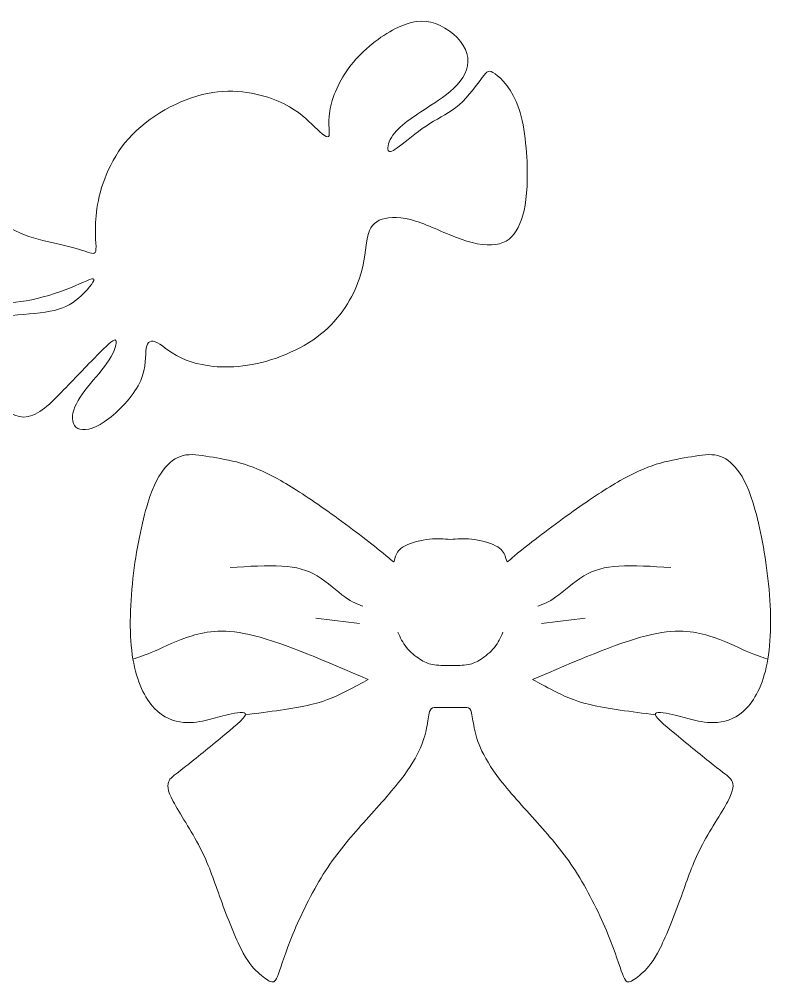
# Model space of a CAD drawing. Header units: centimetres. Extents: x -64 to 64, y -41 to 41.
# Drawn here: x 60.33 to 64.44, y -5.75 to -0.48 of the extents above; entities that cross this region are included whole.
import ezdxf

# ---------------------------------------------------------------- set-up
doc = ezdxf.new("R2010")
doc.units = ezdxf.units.CM
doc.header["$MEASUREMENT"] = 0
doc.layers.add('layer 1', color=7, linetype='Continuous')

msp = doc.modelspace()

# ---------------------------------------------------------------- linework, layer by layer
at = {"layer": 'layer 1', "color": 242, "lineweight": 9}
for points, knots in [([(60.92339, -1.13441), (61.03174, -1.01295), (61.20072, -0.91763), (61.35476, -0.88681), (61.35476, -0.88681), (61.5088, -0.856), (61.64799, -0.8896), (61.74146, -0.92931), (61.74146, -0.92931), (61.83494, -0.96901), (61.88279, -1.01483), (61.92542, -1.05564), (61.92542, -1.05564), (61.96803, -1.09645), (62.00542, -1.13225), (62.01639, -1.12287), (62.01639, -1.12287), (62.02746, -1.11349), (62.012, -1.05884), (62.02363, -0.98431), (62.02363, -0.98431), (62.03526, -0.90976), (62.07392, -0.8152), (62.14026, -0.73131), (62.14026, -0.73131), (62.20667, -0.64741), (62.30078, -0.57413), (62.38234, -0.53265), (62.38234, -0.53265), (62.4639, -0.49119), (62.53288, -0.48151), (62.6016, -0.50545), (62.6016, -0.50545), (62.67035, -0.52945), (62.73878, -0.58701), (62.76551, -0.64649), (62.76551, -0.64649), (62.79224, -0.70599), (62.77732, -0.76735), (62.73668, -0.82016), (62.73668, -0.82016), (62.6961, -0.87293), (62.62992, -0.91712), (62.57667, -0.95189), (62.57667, -0.95189), (62.5235, -0.98665), (62.48332, -1.01191), (62.44726, -1.03919), (62.44726, -1.03919), (62.41124, -1.06643), (62.37928, -1.09565), (62.36063, -1.12759), (62.36063, -1.12759), (62.34202, -1.15957), (62.33663, -1.19427), (62.34598, -1.2032), (62.34598, -1.2032), (62.35535, -1.21219), (62.37946, -1.19541), (62.41946, -1.16403), (62.41946, -1.16403), (62.45948, -1.1326), (62.51551, -1.08655), (62.57071, -1.05175), (62.57071, -1.05175), (62.62595, -1.01697), (62.68043, -0.9934), (62.73135, -0.94853), (62.73135, -0.94853), (62.78235, -0.90365), (62.82972, -0.83748), (62.8574, -0.80028), (62.8574, -0.80028), (62.88512, -0.76301), (62.89311, -0.75467), (62.92722, -0.77937), (62.92722, -0.77937), (62.96136, -0.80411), (63.02162, -0.8618), (63.05752, -0.96993), (63.05752, -0.96993), (63.09348, -1.07811), (63.1051, -1.23663), (63.10351, -1.35268), (63.10351, -1.35268), (63.10196, -1.46879), (63.08731, -1.54241), (63.06306, -1.59891), (63.06306, -1.59891), (63.03884, -1.65543), (63.00507, -1.69485), (62.95142, -1.70927), (62.95142, -1.70927), (62.8978, -1.72363), (62.82426, -1.71304), (62.74219, -1.68425), (62.74219, -1.68425), (62.66018, -1.65552), (62.56955, -1.6086), (62.49271, -1.58483), (62.49271, -1.58483), (62.41588, -1.56105), (62.35271, -1.5604), (62.30924, -1.57455), (62.30924, -1.57455), (62.26583, -1.58873), (62.242, -1.61779), (62.22992, -1.67201), (62.22992, -1.67201), (62.2179, -1.7262), (62.21759, -1.80561), (62.18406, -1.90303), (62.18406, -1.90303), (62.15058, -2.00047), (62.08384, -2.11596), (61.97374, -2.20384), (61.97374, -2.20384), (61.86374, -2.29173), (61.7103, -2.35204), (61.57432, -2.37332), (61.57432, -2.37332), (61.43846, -2.3946), (61.31992, -2.37681), (61.23882, -2.34496), (61.23882, -2.34496), (61.15775, -2.31316), (61.11395, -2.26725), (61.08098, -2.24968), (61.08098, -2.24968), (61.04804, -2.23207), (61.02588, -2.24265), (61.01955, -2.28052), (61.01955, -2.28052), (61.01326, -2.31832), (61.02284, -2.38325), (60.98982, -2.45729), (60.98982, -2.45729), (60.9568, -2.53132), (60.88127, -2.61436), (60.81515, -2.66464), (60.81515, -2.66464), (60.74906, -2.71496), (60.69247, -2.73244), (60.65764, -2.72304), (60.65764, -2.72304), (60.62286, -2.7136), (60.60983, -2.67727), (60.61906, -2.63432), (60.61906, -2.63432), (60.62832, -2.59132), (60.6598, -2.54183), (60.69939, -2.49208), (60.69939, -2.49208), (60.73903, -2.44237), (60.78684, -2.39244), (60.81732, -2.34391), (60.81732, -2.34391), (60.84784, -2.29541), (60.8611, -2.24836), (60.8537, -2.23731), (60.8537, -2.23731), (60.84639, -2.22624), (60.8184, -2.25132), (60.7696, -2.30021), (60.7696, -2.30021), (60.7208, -2.34909), (60.6511, -2.42189), (60.58144, -2.49464), (60.58144, -2.49464), (60.51179, -2.56739), (60.44208, -2.64019), (60.37516, -2.65383), (60.37516, -2.65383), (60.30828, -2.66752), (60.24423, -2.62209), (60.19092, -2.55912), (60.19092, -2.55912), (60.13762, -2.49615), (60.09515, -2.41563), (60.07127, -2.34695), (60.07127, -2.34695), (60.04739, -2.27825), (60.04208, -2.22131), (60.04336, -2.18873), (60.04336, -2.18873), (60.04474, -2.15616), (60.05272, -2.14781), (60.08707, -2.13687), (60.08707, -2.13687), (60.12146, -2.12596), (60.18224, -2.1124), (60.25836, -2.1036), (60.25836, -2.1036), (60.33454, -2.09483), (60.4261, -2.09085), (60.49402, -2.07816), (60.49402, -2.07816), (60.56192, -2.06547), (60.60624, -2.0442), (60.65022, -2.00659), (60.65022, -2.00659), (60.69418, -1.96897), (60.73784, -1.91507), (60.73347, -1.90293), (60.73347, -1.90293), (60.72914, -1.89084), (60.67687, -1.92051), (60.60516, -1.94953), (60.60516, -1.94953), (60.53354, -1.97856), (60.4426, -2.00699), (60.36346, -2.02093), (60.36346, -2.02093), (60.28435, -2.03484), (60.2172, -2.03427), (60.17036, -2.03533), (60.17036, -2.03533), (60.12358, -2.03635), (60.09718, -2.03891), (60.07344, -2.02621), (60.07344, -2.02621), (60.04982, -2.01352), (60.0288, -1.98545), (60.01632, -1.92769), (60.01632, -1.92769), (60.0039, -1.86997), (60.00002, -1.78248), (60.00154, -1.71425), (60.00154, -1.71425), (60.00315, -1.64603), (60.01026, -1.59697), (60.0341, -1.57001), (60.0341, -1.57001), (60.05792, -1.54304), (60.0985, -1.53805), (60.14979, -1.55733), (60.14979, -1.55733), (60.20114, -1.57659), (60.26315, -1.61997), (60.32888, -1.64911), (60.32888, -1.64911), (60.3947, -1.67824), (60.46427, -1.69299), (60.52771, -1.70791), (60.52771, -1.70791), (60.59115, -1.72283), (60.64844, -1.73784), (60.68634, -1.75027), (60.68634, -1.75027), (60.72432, -1.76269), (60.74287, -1.77249), (60.74519, -1.73883), (60.74519, -1.73883), (60.74755, -1.70521), (60.73359, -1.62813), (60.7505, -1.51581), (60.7505, -1.51581), (60.76746, -1.40344), (60.81508, -1.25583), (60.92339, -1.13441)], [0, 0, 0, 0, 0.0151515, 0.0151515, 0.0151515, 0.0151515, 0.030303, 0.030303, 0.030303, 0.030303, 0.0454545, 0.0454545, 0.0454545, 0.0454545, 0.0606061, 0.0606061, 0.0606061, 0.0606061, 0.0757576, 0.0757576, 0.0757576, 0.0757576, 0.0909091, 0.0909091, 0.0909091, 0.0909091, 0.1060606, 0.1060606, 0.1060606, 0.1060606, 0.1212121, 0.1212121, 0.1212121, 0.1212121, 0.1363636, 0.1363636, 0.1363636, 0.1363636, 0.1515152, 0.1515152, 0.1515152, 0.1515152, 0.1666667, 0.1666667, 0.1666667, 0.1666667, 0.1818182, 0.1818182, 0.1818182, 0.1818182, 0.1969697, 0.1969697, 0.1969697, 0.1969697, 0.2121212, 0.2121212, 0.2121212, 0.2121212, 0.2272727, 0.2272727, 0.2272727, 0.2272727, 0.2424242, 0.2424242, 0.2424242, 0.2424242, 0.2575758, 0.2575758, 0.2575758, 0.2575758, 0.2727273, 0.2727273, 0.2727273, 0.2727273, 0.2878788, 0.2878788, 0.2878788, 0.2878788, 0.3030303, 0.3030303, 0.3030303, 0.3030303, 0.3181818, 0.3181818, 0.3181818, 0.3181818, 0.3333333, 0.3333333, 0.3333333, 0.3333333, 0.3484848, 0.3484848, 0.3484848, 0.3484848, 0.3636364, 0.3636364, 0.3636364, 0.3636364, 0.3787879, 0.3787879, 0.3787879, 0.3787879, 0.3939394, 0.3939394, 0.3939394, 0.3939394, 0.4090909, 0.4090909, 0.4090909, 0.4090909, 0.4242424, 0.4242424, 0.4242424, 0.4242424, 0.4393939, 0.4393939, 0.4393939, 0.4393939, 0.4545455, 0.4545455, 0.4545455, 0.4545455, 0.469697, 0.469697, 0.469697, 0.469697, 0.4848485, 0.4848485, 0.4848485, 0.4848485, 0.5, 0.5, 0.5, 0.5, 0.5151515, 0.5151515, 0.5151515, 0.5151515, 0.530303, 0.530303, 0.530303, 0.530303, 0.5454545, 0.5454545, 0.5454545, 0.5454545, 0.5606061, 0.5606061, 0.5606061, 0.5606061, 0.5757576, 0.5757576, 0.5757576, 0.5757576, 0.5909091, 0.5909091, 0.5909091, 0.5909091, 0.6060606, 0.6060606, 0.6060606, 0.6060606, 0.6212121, 0.6212121, 0.6212121, 0.6212121, 0.6363636, 0.6363636, 0.6363636, 0.6363636, 0.6515152, 0.6515152, 0.6515152, 0.6515152, 0.6666667, 0.6666667, 0.6666667, 0.6666667, 0.6818182, 0.6818182, 0.6818182, 0.6818182, 0.6969697, 0.6969697, 0.6969697, 0.6969697, 0.7121212, 0.7121212, 0.7121212, 0.7121212, 0.7272727, 0.7272727, 0.7272727, 0.7272727, 0.7424242, 0.7424242, 0.7424242, 0.7424242, 0.7575758, 0.7575758, 0.7575758, 0.7575758, 0.7727273, 0.7727273, 0.7727273, 0.7727273, 0.7878788, 0.7878788, 0.7878788, 0.7878788, 0.8030303, 0.8030303, 0.8030303, 0.8030303, 0.8181818, 0.8181818, 0.8181818, 0.8181818, 0.8333333, 0.8333333, 0.8333333, 0.8333333, 0.8484848, 0.8484848, 0.8484848, 0.8484848, 0.8636364, 0.8636364, 0.8636364, 0.8636364, 0.8787879, 0.8787879, 0.8787879, 0.8787879, 0.8939394, 0.8939394, 0.8939394, 0.8939394, 0.9090909, 0.9090909, 0.9090909, 0.9090909, 0.9242424, 0.9242424, 0.9242424, 0.9242424, 0.9393939, 0.9393939, 0.9393939, 0.9393939, 0.9545455, 0.9545455, 0.9545455, 0.9545455, 0.969697, 0.969697, 0.969697, 0.969697, 1, 1, 1, 1]), ([(62.68329, -4.24432), (62.65459, -4.24432), (62.62591, -4.24432), (62.60678, -4.24432), (62.60678, -4.24432), (62.58765, -4.24432), (62.57809, -4.24432), (62.57171, -4.26026), (62.57171, -4.26026), (62.56533, -4.2762), (62.56214, -4.30807), (62.55577, -4.34314), (62.55577, -4.34314), (62.54939, -4.37821), (62.53983, -4.41647), (62.51909, -4.4643), (62.51909, -4.4643), (62.49837, -4.51213), (62.46649, -4.56952), (62.4091, -4.64286), (62.4091, -4.64286), (62.3517, -4.71619), (62.26882, -4.80545), (62.19388, -4.88996), (62.19388, -4.88996), (62.11897, -4.97444), (62.05201, -5.05413), (61.98824, -5.15616), (61.98824, -5.15616), (61.92447, -5.25819), (61.86391, -5.38252), (61.82246, -5.48297), (61.82246, -5.48297), (61.78101, -5.5834), (61.75869, -5.65992), (61.74274, -5.70137), (61.74274, -5.70137), (61.7268, -5.74282), (61.71724, -5.74918), (61.69969, -5.7428), (61.69969, -5.7428), (61.68216, -5.73643), (61.65666, -5.71732), (61.62954, -5.69181), (61.62954, -5.69181), (61.60245, -5.6663), (61.57378, -5.63442), (61.5371, -5.56108), (61.5371, -5.56108), (61.50044, -5.48774), (61.4558, -5.37298), (61.42073, -5.27574), (61.42073, -5.27574), (61.38565, -5.17848), (61.36015, -5.09879), (61.3139, -5.00951), (61.3139, -5.00951), (61.26768, -4.92024), (61.20074, -4.82139), (61.16725, -4.75762), (61.16725, -4.75762), (61.13379, -4.69385), (61.13379, -4.66518), (61.14493, -4.64446), (61.14493, -4.64446), (61.1561, -4.62373), (61.17842, -4.61097), (61.22784, -4.57271), (61.22784, -4.57271), (61.27727, -4.53445), (61.35377, -4.47068), (61.42392, -4.41329), (61.42392, -4.41329), (61.49406, -4.35589), (61.55781, -4.3049), (61.56258, -4.28418), (61.56258, -4.28418), (61.56738, -4.26345), (61.51319, -4.27301), (61.47014, -4.28258), (61.47014, -4.28258), (61.42711, -4.29215), (61.39522, -4.30171), (61.35696, -4.31128), (61.35696, -4.31128), (61.3187, -4.32084), (61.27406, -4.33039), (61.22304, -4.32561), (61.22304, -4.32561), (61.17203, -4.32082), (61.11465, -4.30171), (61.06364, -4.24751), (61.06364, -4.24751), (61.01262, -4.1933), (60.96798, -4.10402), (60.94725, -3.97969), (60.94725, -3.97969), (60.92653, -3.85534), (60.92972, -3.69592), (60.94725, -3.5397), (60.94725, -3.5397), (60.9648, -3.38347), (60.99668, -3.23044), (61.02857, -3.12683), (61.02857, -3.12683), (61.06045, -3.02319), (61.09233, -2.96898), (61.1258, -2.93072), (61.1258, -2.93072), (61.15929, -2.89246), (61.19435, -2.87016), (61.23738, -2.86379), (61.23738, -2.86379), (61.28043, -2.85741), (61.33145, -2.86697), (61.38565, -2.87654), (61.38565, -2.87654), (61.43986, -2.8861), (61.49725, -2.89565), (61.55783, -2.91478), (61.55783, -2.91478), (61.61842, -2.93391), (61.68216, -2.96261), (61.7555, -3.00406), (61.7555, -3.00406), (61.82883, -3.04551), (61.91171, -3.09971), (62.01214, -3.17146), (62.01214, -3.17146), (62.11259, -3.24319), (62.23054, -3.33245), (62.29431, -3.38347), (62.29431, -3.38347), (62.35808, -3.43448), (62.36765, -3.44724), (62.37242, -3.44724), (62.37242, -3.44724), (62.37721, -3.44724), (62.37721, -3.43448), (62.38359, -3.41696), (62.38359, -3.41696), (62.38997, -3.39941), (62.40272, -3.37709), (62.43619, -3.35956), (62.43619, -3.35956), (62.46968, -3.34202), (62.52388, -3.32926), (62.56852, -3.32449), (62.56852, -3.32449), (62.61316, -3.3197), (62.64821, -3.32289), (62.68329, -3.32607), (62.68329, -3.32607), (62.71836, -3.32289), (62.75341, -3.3197), (62.79805, -3.32449), (62.79805, -3.32449), (62.84269, -3.32926), (62.89689, -3.34202), (62.93038, -3.35956), (62.93038, -3.35956), (62.96385, -3.37709), (62.97661, -3.39941), (62.98298, -3.41696), (62.98298, -3.41696), (62.98936, -3.43448), (62.98936, -3.44724), (62.99415, -3.44724), (62.99415, -3.44724), (62.99893, -3.44724), (63.00849, -3.43448), (63.07226, -3.38347), (63.07226, -3.38347), (63.13603, -3.33245), (63.25398, -3.24319), (63.35443, -3.17146), (63.35443, -3.17146), (63.45486, -3.09971), (63.53774, -3.04551), (63.61107, -3.00406), (63.61107, -3.00406), (63.68441, -2.96261), (63.74816, -2.93391), (63.80874, -2.91478), (63.80874, -2.91478), (63.86932, -2.89565), (63.92671, -2.8861), (63.98092, -2.87654), (63.98092, -2.87654), (64.03512, -2.86697), (64.08614, -2.85741), (64.12919, -2.86379), (64.12919, -2.86379), (64.17223, -2.87016), (64.20728, -2.89246), (64.24077, -2.93072), (64.24077, -2.93072), (64.27424, -2.96898), (64.30612, -3.02319), (64.33801, -3.12683), (64.33801, -3.12683), (64.36989, -3.23044), (64.40178, -3.38347), (64.41932, -3.5397), (64.41932, -3.5397), (64.43685, -3.69592), (64.44004, -3.85534), (64.41932, -3.97969), (64.41932, -3.97969), (64.39859, -4.10402), (64.35395, -4.1933), (64.30293, -4.24751), (64.30293, -4.24751), (64.25192, -4.30171), (64.19455, -4.32082), (64.14353, -4.32561), (64.14353, -4.32561), (64.09251, -4.33039), (64.04788, -4.32084), (64.00961, -4.31128), (64.00961, -4.31128), (63.97135, -4.30171), (63.93947, -4.29215), (63.89643, -4.28258), (63.89643, -4.28258), (63.85338, -4.27301), (63.79919, -4.26345), (63.80399, -4.28418), (63.80399, -4.28418), (63.80876, -4.3049), (63.87251, -4.35589), (63.94265, -4.41329), (63.94265, -4.41329), (64.0128, -4.47068), (64.0893, -4.53445), (64.13874, -4.57271), (64.13874, -4.57271), (64.18815, -4.61097), (64.21047, -4.62373), (64.22164, -4.64446), (64.22164, -4.64446), (64.23279, -4.66518), (64.23279, -4.69385), (64.19932, -4.75762), (64.19932, -4.75762), (64.16583, -4.82139), (64.09889, -4.92024), (64.05267, -5.00951), (64.05267, -5.00951), (64.00642, -5.09879), (63.98092, -5.17848), (63.94584, -5.27574), (63.94584, -5.27574), (63.91077, -5.37298), (63.86613, -5.48774), (63.82947, -5.56108), (63.82947, -5.56108), (63.7928, -5.63442), (63.76412, -5.6663), (63.73703, -5.69181), (63.73703, -5.69181), (63.70992, -5.71732), (63.68441, -5.73643), (63.66688, -5.7428), (63.66688, -5.7428), (63.64933, -5.74918), (63.63977, -5.74282), (63.62383, -5.70137), (63.62383, -5.70137), (63.60788, -5.65992), (63.58556, -5.5834), (63.54411, -5.48297), (63.54411, -5.48297), (63.50266, -5.38252), (63.4421, -5.25819), (63.37833, -5.15616), (63.37833, -5.15616), (63.31456, -5.05413), (63.24761, -4.97444), (63.17269, -4.88996), (63.17269, -4.88996), (63.09775, -4.80545), (63.01487, -4.71619), (62.95747, -4.64286), (62.95747, -4.64286), (62.90008, -4.56952), (62.8682, -4.51213), (62.84748, -4.4643), (62.84748, -4.4643), (62.82675, -4.41647), (62.81718, -4.37821), (62.8108, -4.34314), (62.8108, -4.34314), (62.80443, -4.30807), (62.80124, -4.2762), (62.79486, -4.26026), (62.79486, -4.26026), (62.78848, -4.24432), (62.77892, -4.24432), (62.75979, -4.24432), (62.75979, -4.24432), (62.74066, -4.24432), (62.71198, -4.24432), (62.68329, -4.24432)], [0, 0, 0, 0, 0.012987, 0.012987, 0.012987, 0.012987, 0.025974, 0.025974, 0.025974, 0.025974, 0.038961, 0.038961, 0.038961, 0.038961, 0.0519481, 0.0519481, 0.0519481, 0.0519481, 0.0649351, 0.0649351, 0.0649351, 0.0649351, 0.0779221, 0.0779221, 0.0779221, 0.0779221, 0.0909091, 0.0909091, 0.0909091, 0.0909091, 0.1038961, 0.1038961, 0.1038961, 0.1038961, 0.1168831, 0.1168831, 0.1168831, 0.1168831, 0.1298701, 0.1298701, 0.1298701, 0.1298701, 0.1428571, 0.1428571, 0.1428571, 0.1428571, 0.1558442, 0.1558442, 0.1558442, 0.1558442, 0.1688312, 0.1688312, 0.1688312, 0.1688312, 0.1818182, 0.1818182, 0.1818182, 0.1818182, 0.1948052, 0.1948052, 0.1948052, 0.1948052, 0.2077922, 0.2077922, 0.2077922, 0.2077922, 0.2207792, 0.2207792, 0.2207792, 0.2207792, 0.2337662, 0.2337662, 0.2337662, 0.2337662, 0.2467532, 0.2467532, 0.2467532, 0.2467532, 0.2597403, 0.2597403, 0.2597403, 0.2597403, 0.2727273, 0.2727273, 0.2727273, 0.2727273, 0.2857143, 0.2857143, 0.2857143, 0.2857143, 0.2987013, 0.2987013, 0.2987013, 0.2987013, 0.3116883, 0.3116883, 0.3116883, 0.3116883, 0.3246753, 0.3246753, 0.3246753, 0.3246753, 0.3376623, 0.3376623, 0.3376623, 0.3376623, 0.3506494, 0.3506494, 0.3506494, 0.3506494, 0.3636364, 0.3636364, 0.3636364, 0.3636364, 0.3766234, 0.3766234, 0.3766234, 0.3766234, 0.3896104, 0.3896104, 0.3896104, 0.3896104, 0.4025974, 0.4025974, 0.4025974, 0.4025974, 0.4155844, 0.4155844, 0.4155844, 0.4155844, 0.4285714, 0.4285714, 0.4285714, 0.4285714, 0.4415584, 0.4415584, 0.4415584, 0.4415584, 0.4545455, 0.4545455, 0.4545455, 0.4545455, 0.4675325, 0.4675325, 0.4675325, 0.4675325, 0.4805195, 0.4805195, 0.4805195, 0.4805195, 0.4935065, 0.4935065, 0.4935065, 0.4935065, 0.5064935, 0.5064935, 0.5064935, 0.5064935, 0.5194805, 0.5194805, 0.5194805, 0.5194805, 0.5324675, 0.5324675, 0.5324675, 0.5324675, 0.5454545, 0.5454545, 0.5454545, 0.5454545, 0.5584416, 0.5584416, 0.5584416, 0.5584416, 0.5714286, 0.5714286, 0.5714286, 0.5714286, 0.5844156, 0.5844156, 0.5844156, 0.5844156, 0.5974026, 0.5974026, 0.5974026, 0.5974026, 0.6103896, 0.6103896, 0.6103896, 0.6103896, 0.6233766, 0.6233766, 0.6233766, 0.6233766, 0.6363636, 0.6363636, 0.6363636, 0.6363636, 0.6493506, 0.6493506, 0.6493506, 0.6493506, 0.6623377, 0.6623377, 0.6623377, 0.6623377, 0.6753247, 0.6753247, 0.6753247, 0.6753247, 0.6883117, 0.6883117, 0.6883117, 0.6883117, 0.7012987, 0.7012987, 0.7012987, 0.7012987, 0.7142857, 0.7142857, 0.7142857, 0.7142857, 0.7272727, 0.7272727, 0.7272727, 0.7272727, 0.7402597, 0.7402597, 0.7402597, 0.7402597, 0.7532468, 0.7532468, 0.7532468, 0.7532468, 0.7662338, 0.7662338, 0.7662338, 0.7662338, 0.7792208, 0.7792208, 0.7792208, 0.7792208, 0.7922078, 0.7922078, 0.7922078, 0.7922078, 0.8051948, 0.8051948, 0.8051948, 0.8051948, 0.8181818, 0.8181818, 0.8181818, 0.8181818, 0.8311688, 0.8311688, 0.8311688, 0.8311688, 0.8441558, 0.8441558, 0.8441558, 0.8441558, 0.8571429, 0.8571429, 0.8571429, 0.8571429, 0.8701299, 0.8701299, 0.8701299, 0.8701299, 0.8831169, 0.8831169, 0.8831169, 0.8831169, 0.8961039, 0.8961039, 0.8961039, 0.8961039, 0.9090909, 0.9090909, 0.9090909, 0.9090909, 0.9220779, 0.9220779, 0.9220779, 0.9220779, 0.9350649, 0.9350649, 0.9350649, 0.9350649, 0.9480519, 0.9480519, 0.9480519, 0.9480519, 0.961039, 0.961039, 0.961039, 0.961039, 0.974026, 0.974026, 0.974026, 0.974026, 1, 1, 1, 1]), ([(61.47812, -3.47912), (61.58015, -3.47274), (61.68216, -3.46637), (61.76188, -3.47116), (61.76188, -3.47116), (61.84159, -3.47593), (61.89896, -3.49188), (61.95475, -3.52537), (61.95475, -3.52537), (62.01056, -3.55883), (62.06476, -3.60983), (62.10621, -3.64013), (62.10621, -3.64013), (62.14766, -3.67041), (62.17636, -3.67998), (62.20505, -3.68954)], [0, 0, 0, 0, 0.2, 0.2, 0.2, 0.2, 0.4, 0.4, 0.4, 0.4, 0.6, 0.6, 0.6, 0.6, 1, 1, 1, 1]), ([(63.88845, -3.47912), (63.78642, -3.47274), (63.68441, -3.46637), (63.6047, -3.47116), (63.6047, -3.47116), (63.52498, -3.47593), (63.46761, -3.49188), (63.41182, -3.52537), (63.41182, -3.52537), (63.35601, -3.55883), (63.30181, -3.60983), (63.26036, -3.64013), (63.26036, -3.64013), (63.21891, -3.67041), (63.19021, -3.67998), (63.16152, -3.68954)], [0, 0, 0, 0, 0.2, 0.2, 0.2, 0.2, 0.4, 0.4, 0.4, 0.4, 0.6, 0.6, 0.6, 0.6, 1, 1, 1, 1]), ([(62.23375, -4.09127), (62.0042, -3.99243), (61.77463, -3.8936), (61.61202, -3.85215), (61.61202, -3.85215), (61.44942, -3.8107), (61.35377, -3.82665), (61.27087, -3.85215), (61.27087, -3.85215), (61.18797, -3.87766), (61.11784, -3.91274), (61.06602, -3.9356), (61.06602, -3.9356), (61.01421, -3.95844), (60.98074, -3.96907), (60.94725, -3.97969)], [0, 0, 0, 0, 0.2, 0.2, 0.2, 0.2, 0.4, 0.4, 0.4, 0.4, 0.6, 0.6, 0.6, 0.6, 1, 1, 1, 1]), ([(62.68329, -4.01475), (62.64821, -4.01475), (62.61316, -4.01475), (62.58605, -4.00997), (62.58605, -4.00997), (62.55896, -4.00518), (62.53983, -3.99561), (62.5159, -3.97967), (62.5159, -3.97967), (62.492, -3.96373), (62.4633, -3.94143), (62.44257, -3.91592), (62.44257, -3.91592), (62.42185, -3.89042), (62.4091, -3.86172), (62.39634, -3.83302)], [0, 0, 0, 0, 0.2, 0.2, 0.2, 0.2, 0.4, 0.4, 0.4, 0.4, 0.6, 0.6, 0.6, 0.6, 1, 1, 1, 1]), ([(62.68329, -4.01475), (62.71836, -4.01475), (62.75341, -4.01475), (62.78052, -4.00997), (62.78052, -4.00997), (62.80762, -4.00518), (62.82675, -3.99561), (62.85067, -3.97967), (62.85067, -3.97967), (62.87457, -3.96373), (62.90327, -3.94143), (62.92401, -3.91592), (62.92401, -3.91592), (62.94472, -3.89042), (62.95747, -3.86172), (62.97023, -3.83302)], [0, 0, 0, 0, 0.2, 0.2, 0.2, 0.2, 0.4, 0.4, 0.4, 0.4, 0.6, 0.6, 0.6, 0.6, 1, 1, 1, 1]), ([(63.13282, -4.09127), (63.36237, -3.99243), (63.59194, -3.8936), (63.75456, -3.85215), (63.75456, -3.85215), (63.91715, -3.8107), (64.0128, -3.82665), (64.0957, -3.85215), (64.0957, -3.85215), (64.1786, -3.87766), (64.24873, -3.91274), (64.30055, -3.9356), (64.30055, -3.9356), (64.35237, -3.95844), (64.38583, -3.96907), (64.41932, -3.97969)], [0, 0, 0, 0, 0.2, 0.2, 0.2, 0.2, 0.4, 0.4, 0.4, 0.4, 0.6, 0.6, 0.6, 0.6, 1, 1, 1, 1]), ([(61.56258, -4.28418), (61.69383, -4.2677), (61.8251, -4.25124), (61.91941, -4.22866), (61.91941, -4.22866), (62.01375, -4.20606), (62.07114, -4.17736), (62.11736, -4.15346), (62.11736, -4.15346), (62.1636, -4.12953), (62.19868, -4.1104), (62.23375, -4.09127)], [0, 0, 0, 0, 0.25, 0.25, 0.25, 0.25, 0.5, 0.5, 0.5, 0.5, 1, 1, 1, 1]), ([(63.80399, -4.28418), (63.67274, -4.2677), (63.54147, -4.25124), (63.44716, -4.22866), (63.44716, -4.22866), (63.35283, -4.20606), (63.29543, -4.17736), (63.24921, -4.15346), (63.24921, -4.15346), (63.20297, -4.12953), (63.16789, -4.1104), (63.13282, -4.09127)], [0, 0, 0, 0, 0.25, 0.25, 0.25, 0.25, 0.5, 0.5, 0.5, 0.5, 1, 1, 1, 1])]:
    msp.add_open_spline(points, degree=3, knots=knots, dxfattribs=at)
for points in [[(62.18592, -3.7852), (62.10621, -3.77563), (62.0265, -3.76606), (61.94679, -3.7565)], [(63.18065, -3.7852), (63.26036, -3.77563), (63.34007, -3.76606), (63.41978, -3.7565)]]:
    msp.add_open_spline(points, degree=3, dxfattribs=at)

doc.saveas('drawing.dxf')
